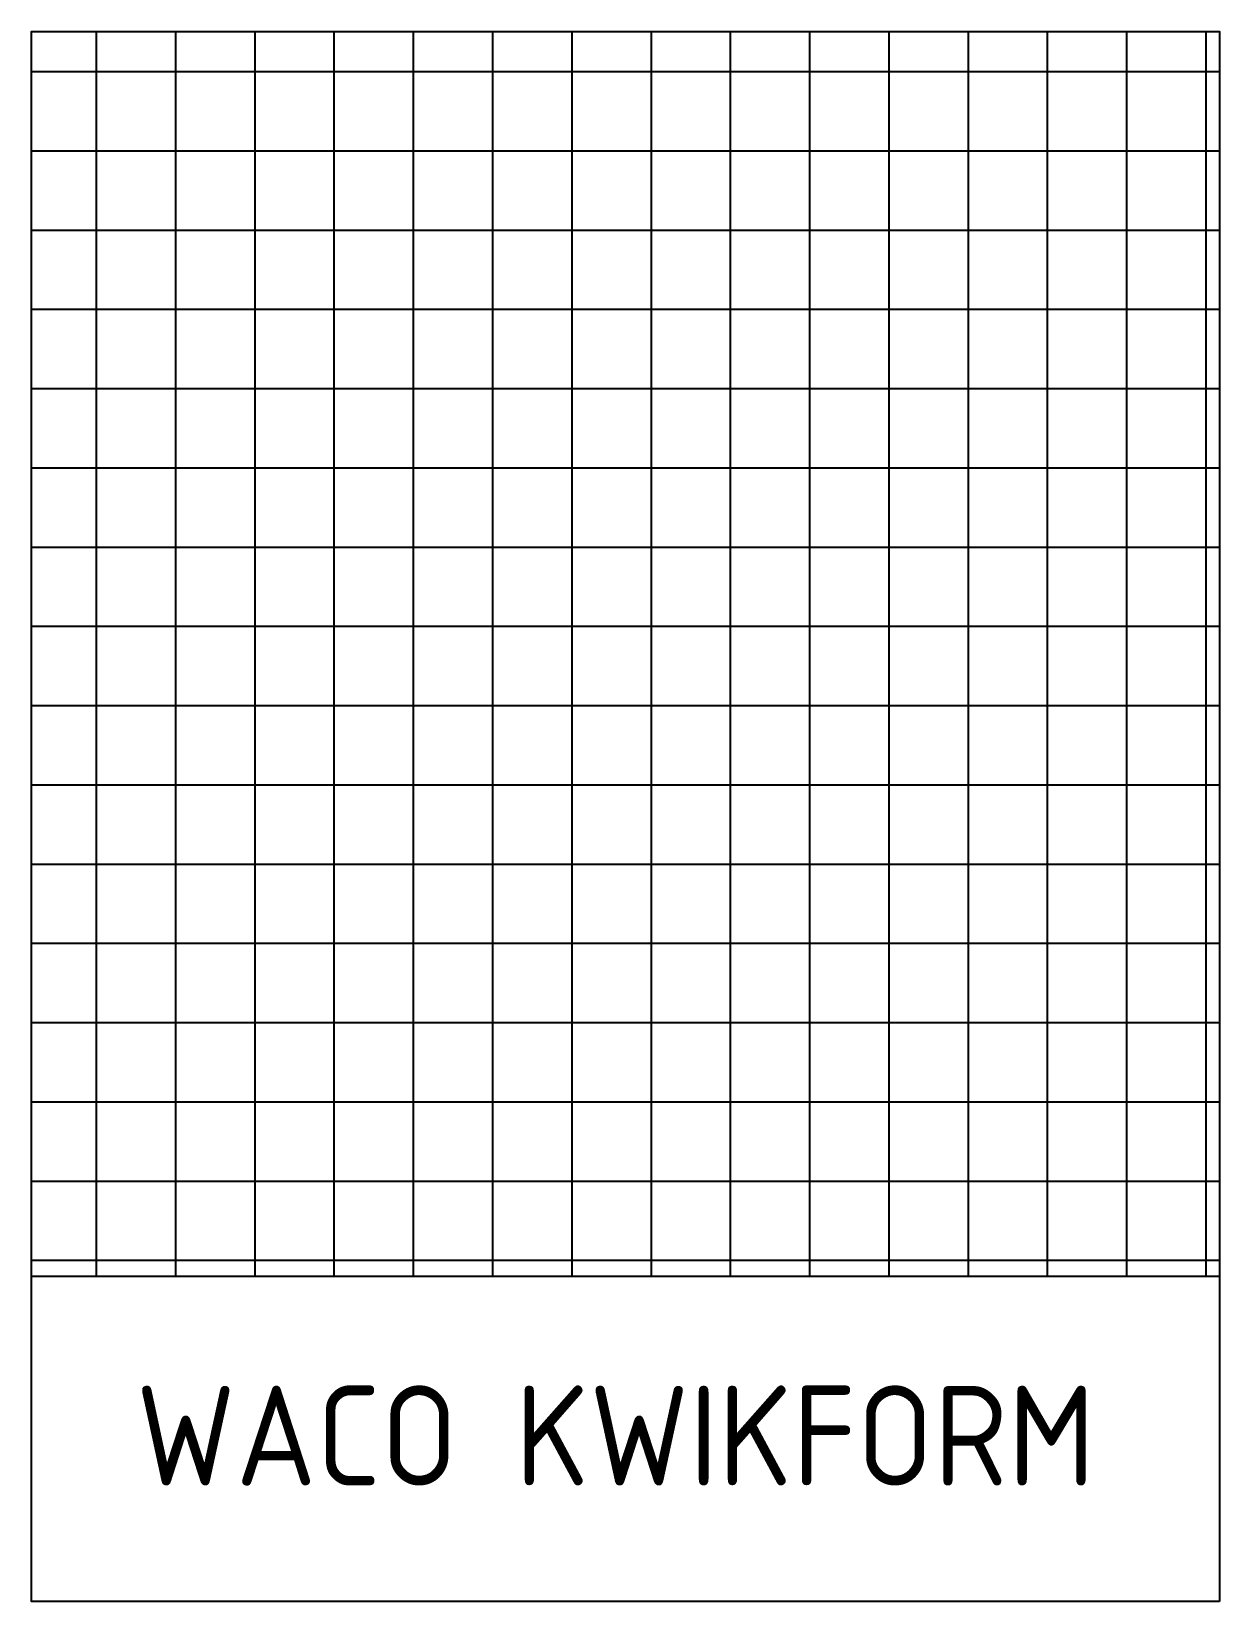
# Model space of a CAD drawing. Header units: millimetres. Extents: x 52502 to 53216, y 36749 to 37693.
import ezdxf

# ---------------------------------------------------------------- set-up
doc = ezdxf.new("R2010")
doc.units = ezdxf.units.MM
doc.styles.add('KwikScaf ISO', font='isocp.shx')

msp = doc.modelspace()

# ---------------------------------------------------------------- hatches: boundary and pattern name
h = msp.add_hatch()
h.set_pattern_fill('NET', color=84, scale=15, style=0)
h.set_pattern_definition([(0, (3868.27, 5140.776), (0, 47.625), []), (90, (3868.27, 5140.776), (-47.625, 3e-15), [])])
h.paths.add_polyline_path([(53215.9, 36944.54), (53215.9, 37692.81), (52501.9, 37692.81), (52501.9, 36944.54)])

# ---------------------------------------------------------------- linework, layer by layer
at = {"color": 84}
msp.add_line((53215.9, 36944.54), (52501.9, 36944.54), dxfattribs=at)
msp.add_lwpolyline([(53215.9, 36749.19), (52501.9, 36749.19), (52501.9, 37692.81), (53215.9, 37692.81)], close=True, dxfattribs=at)

# ---------------------------------------------------------------- texts
at = {"color": 84, "insert": (52501.9, 36878.97), "char_height": 60, "width": 714, "attachment_point": 1, "style": 'KwikScaf ISO'}
msp.add_mtext('\\pi62.7;WACO KWIKFORM', dxfattribs=at)

doc.saveas('drawing.dxf')
